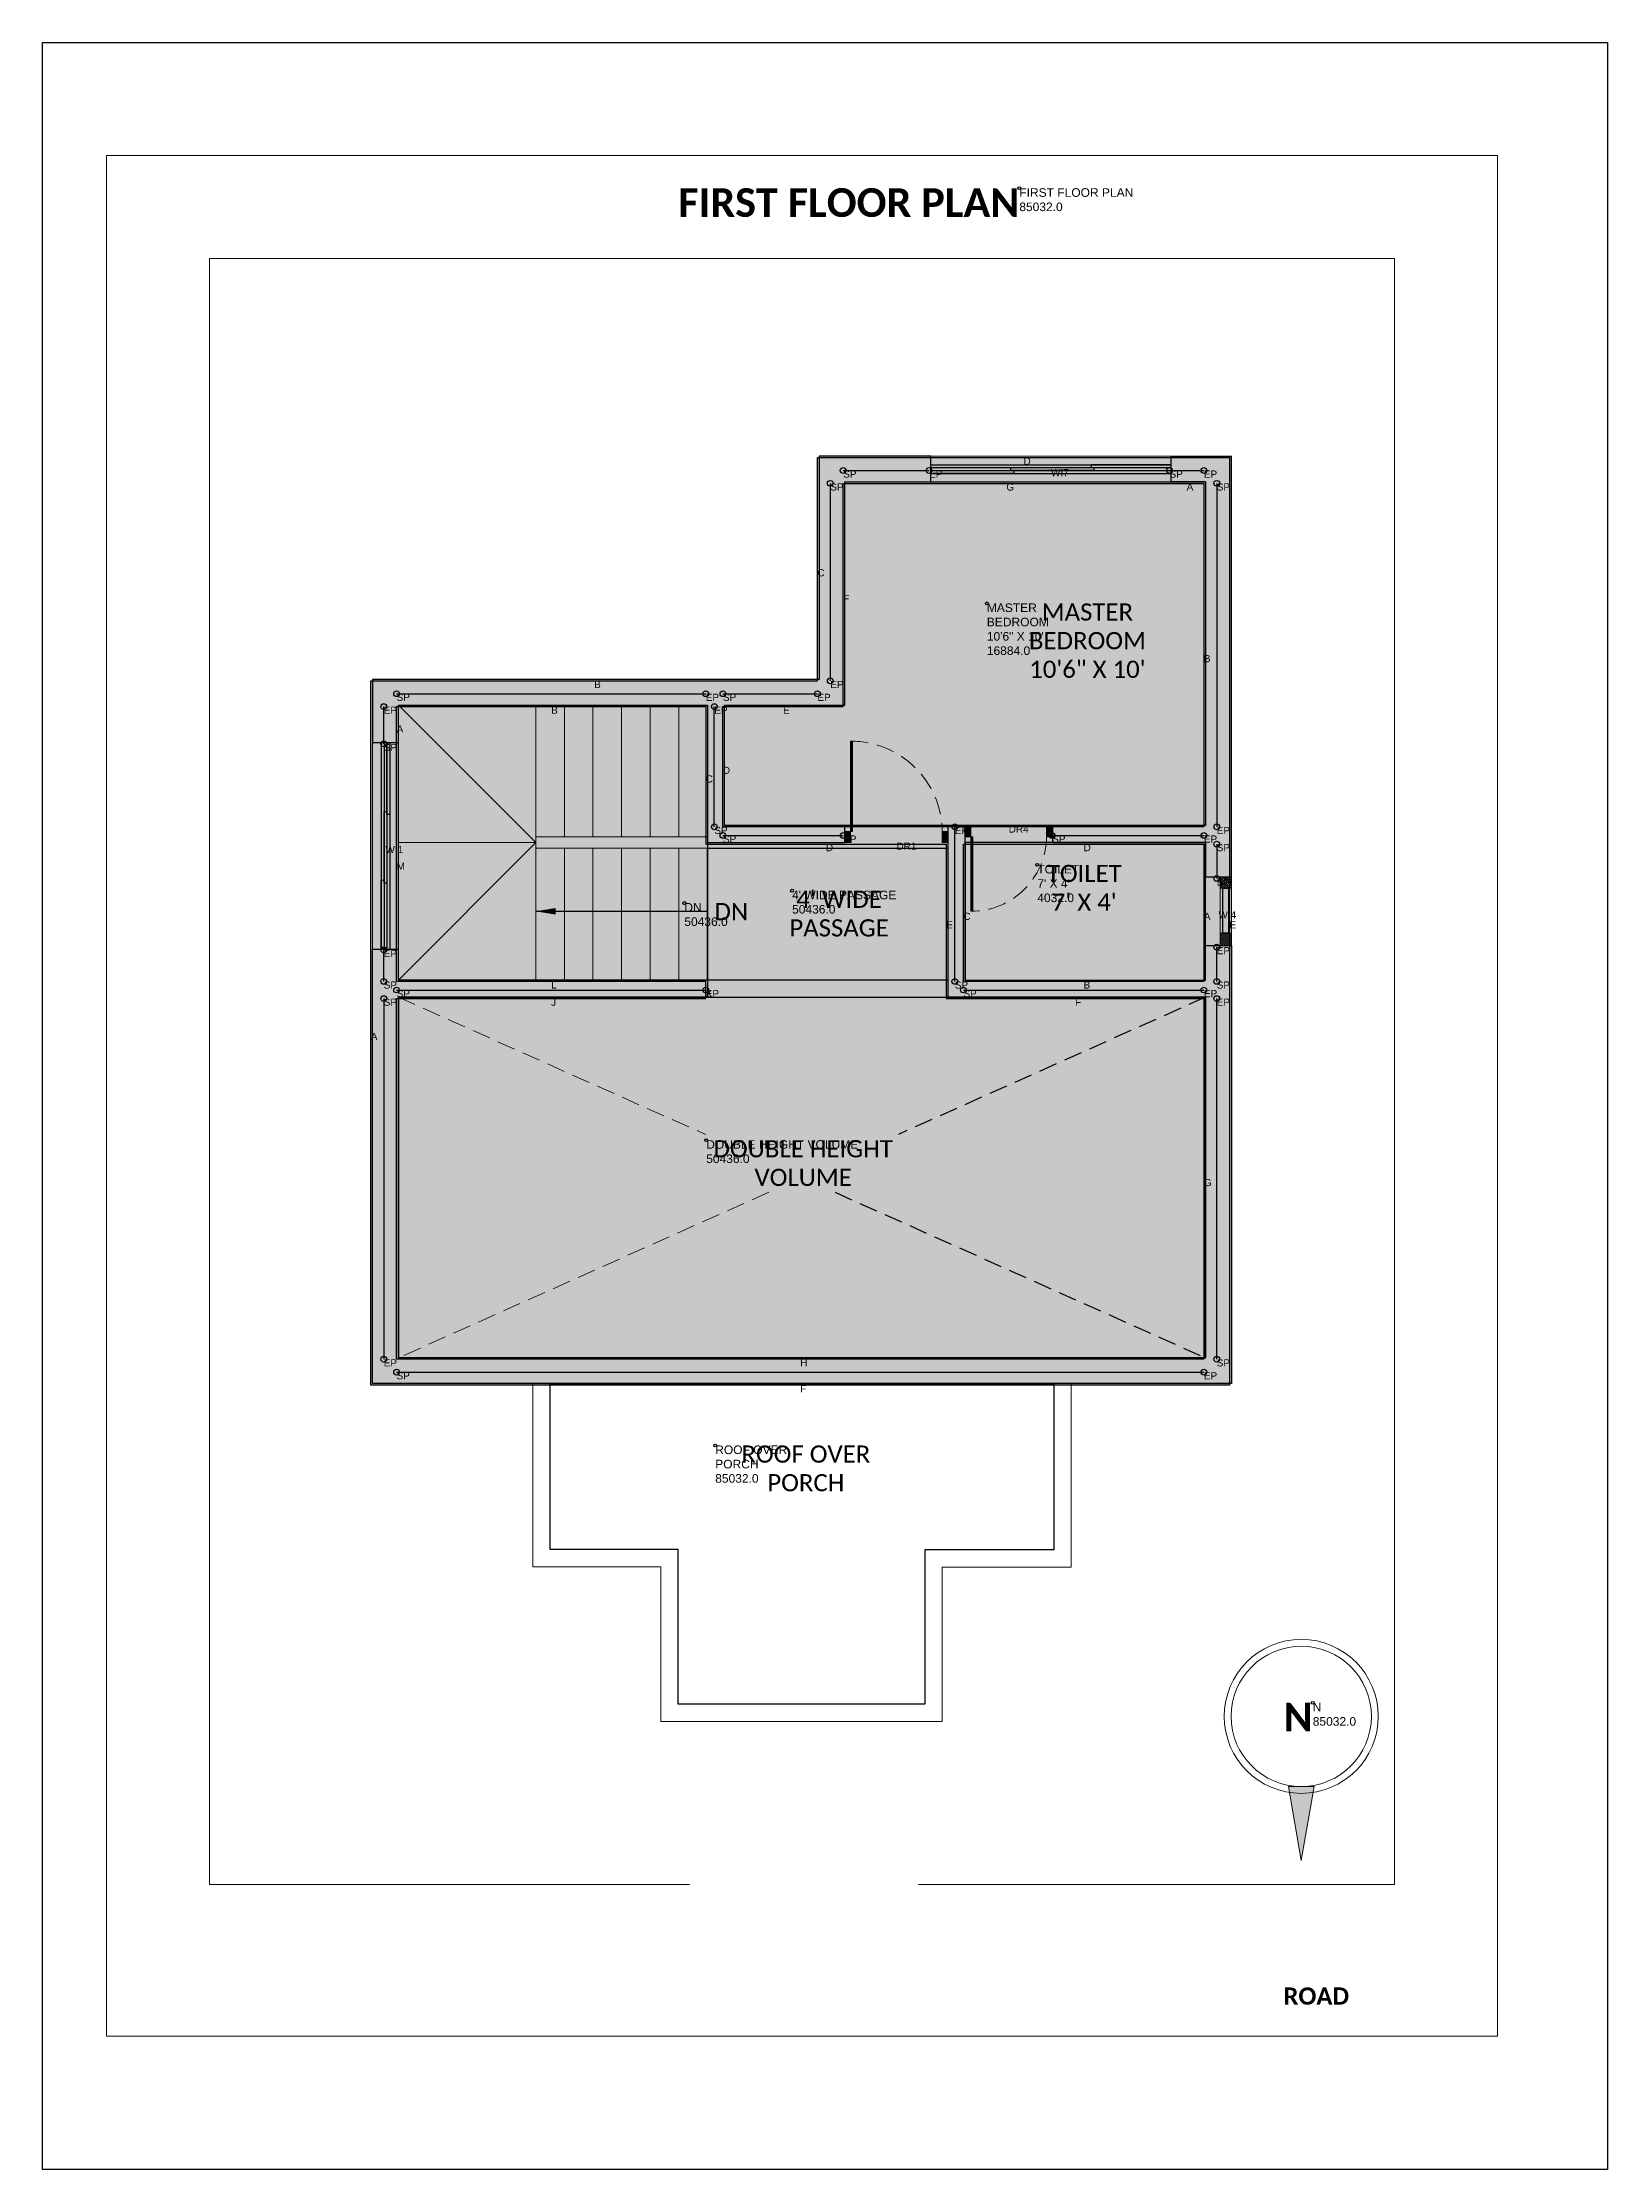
# Model space of a CAD drawing. Header units: inches. Extents: x 240 to 2787, y 201 to 944.
# Drawn here: x 240 to 787, y 201 to 944 of the extents above; entities outside this region: 2.
import ezdxf

# ---------------------------------------------------------------- set-up
doc = ezdxf.new("R2010")
doc.units = ezdxf.units.IN
doc.linetypes.add('HIDDEN', pattern=[9.525, 6.35, -3.175])
doc.linetypes.add('HIDDEN2', pattern=[0.1875, 0.125, -0.0625])
for name, color, linetype, lineweight in [('A-wall_Partheight', 2, 'Continuous', 20), ('A-window frame', 252, 'Continuous', 25), ('A_Door_flush and sliding door', 38, 'Continuous', 20), ('A_Glaze_window and louvers', 141, 'Continuous', 30), ('A_text', 7, 'Continuous', 25), ('DIM PLAN', 8, 'Continuous', 18), ('H_Hatch', 8, 'Continuous', 9), ('L_vegetation_shrubs and groundcover', 3, 'Continuous', 13)]:
    doc.layers.add(name, color=color, linetype=linetype, lineweight=lineweight)
for name, color, linetype in [('A_hatch wall', 253, 'Continuous'), ('CenterLines', 7, 'Continuous'), ('PP-OUTER', 2, 'Continuous'), ('PP-ROOM1', 3, 'Continuous'), ('PP-ROOM2', 3, 'Continuous'), ('PP-ROOM3', 3, 'Continuous'), ('PP-ROOM5', 3, 'Continuous'), ('PP-TOILET', 3, 'Continuous'), ('PP-Wall', 253, 'Continuous')]:
    doc.layers.add(name, color=color, linetype=linetype)
doc.styles.get("Standard").update_dxf_attribs({"font": 'arial.ttf'})
doc.dimstyles.new('ISO-25', dxfattribs={"dimtxt": 2.5, "dimasz": 2.5, "dimexe": 1.25, "dimexo": 0.625, "dimtad": 1, "dimcen": 2.5, "dimadec": 0, "dimazin": 0, "dimtfac": 1, "dimtmove": 0, "dimatfit": 3, "dimarcsym": 0})
pattern_1 = [(45, (0, 0), (-0.08838834765, 0.08838834765), [])]

# ---------------------------------------------------------------- blocks, each defined once
blk = doc.blocks.new('900')
at = {"layer": 'H_Hatch', "linetype": 'Continuous'}
h = blk.add_hatch(dxfattribs=at)
h.set_pattern_fill('ANSI31', color=256)
h.set_pattern_definition(pattern_1)
edge = h.paths.add_edge_path()
edge.add_arc((26496.06, -594.3), 3.35, 354.57841, 366.71085)
edge.add_line((26499.39, -593.91), (26467.9, -593.91))
edge.add_line((26467.9, -593.91), (26467.9, -594.62))
edge.add_line((26467.9, -594.62), (26499.4, -594.62))
h.paths.add_polyline_path([(26467.9, -596.59), (26467.9, -594.62), (26463.97, -594.62), (26463.97, -596.59)])
h.paths.add_polyline_path([(26467.9, -562.56), (26467.9, -560.59), (26463.97, -560.59), (26463.97, -562.56)])
at = {"layer": 'A_Door_flush and sliding door', "linetype": 'Continuous'}
for points in [[(26467.9, -560.59), (26463.97, -560.59), (26463.97, -562.56), (26467.9, -562.56), (26467.9, -560.59)], [(26467.9, -594.62), (26463.97, -594.62), (26463.97, -596.59), (26467.9, -596.59), (26467.9, -594.62)]]:
    blk.add_lwpolyline(points, dxfattribs=at)
blk.add_lwpolyline([(26467.9, -593.91), (26467.9, -594.62), (26499.4, -594.62), (26499.4, -593.91)], close=True, dxfattribs=at)
at = {"layer": 'H_Hatch', "linetype": 'HIDDEN2', "ltscale": 50}
blk.add_arc((26467.42, -594.54), 31.98, 359.8524, 89.12553, dxfattribs=at)
blk = doc.blocks.new('A$C39926DF2')
at = {"layer": 'A_text', "xscale": -1, "rotation": 180}
blk.add_blockref('900', (-26463.97, -560.02), dxfattribs=at)
blk = doc.blocks.new('750 DOOR')
at = {"layer": 'H_Hatch', "linetype": 'Continuous'}
h = blk.add_hatch(dxfattribs=at)
h.set_pattern_fill('ANSI31', color=256)
h.set_pattern_definition(pattern_1)
h.paths.add_polyline_path([(26104.12, -601.92), (26104.12, -599.95), (26100.18, -599.95), (26100.18, -601.92)])
h.paths.add_polyline_path([(26104.12, -602.63), (26129.7, -602.63, 0.005495), (26129.71, -602.06), (26129.71, -601.92), (26104.12, -601.92)])
h.paths.add_polyline_path([(26100.18, -627.98), (26100.18, -629.95), (26104.12, -629.95), (26104.12, -627.98)])
at = {"layer": 'A_Door_flush and sliding door', "linetype": 'Continuous'}
for points in [[(26104.12, -601.92), (26100.18, -601.92), (26100.18, -599.95), (26104.12, -599.95), (26104.12, -601.92)], [(26104.12, -629.95), (26100.18, -629.95), (26100.18, -627.98), (26104.12, -627.98), (26104.12, -629.95)]]:
    blk.add_lwpolyline(points, dxfattribs=at)
blk.add_lwpolyline([(26129.71, -601.92), (26104.12, -601.92), (26104.12, -602.63), (26129.71, -602.63)], close=True, dxfattribs=at)
at = {"layer": 'H_Hatch', "linetype": 'HIDDEN2', "ltscale": 50}
blk.add_arc((26103.71, -601.99), 26, 270.89674, 0.15129, dxfattribs=at)
blk = doc.blocks.new('6 ft window')
at = {"layer": 'A-wall_Partheight', "linetype": 'Continuous'}
blk.add_lwpolyline([(75419, 59830.39), (75419, 59758.39), (75410, 59758.39), (75410, 59830.39)], close=True, dxfattribs=at)
at = {"layer": 'A-window frame', "linetype": 'Continuous'}
for p, q in [((75413, 59758.39), (75413, 59830.39)), ((75414, 59758.39), (75414, 59830.39)), ((75415, 59758.39), (75415, 59830.39)), ((75416, 59758.39), (75416, 59830.39))]:
    blk.add_line(p, q, dxfattribs=at)
at = {"layer": 'A_Glaze_window and louvers', "ltscale": 10}
for points in [[(75415, 59830.39), (75416, 59830.39), (75416, 59806.39), (75415, 59806.39)], [(75414, 59807.39), (75415, 59807.39), (75415, 59782.39), (75414, 59782.39)], [(75413, 59783.39), (75414, 59783.39), (75414, 59758.39), (75413, 59758.39)]]:
    blk.add_lwpolyline(points, close=True, dxfattribs=at)
blk = doc.blocks.new('A$C48944FFE')
at = {"layer": 'H_Hatch', "linetype": 'Continuous', "lineweight": 0, "ltscale": 0.13}
h = blk.add_hatch(dxfattribs=at)
h.set_pattern_fill('ANSI31', color=256, scale=100, angle=90, style=0)
h.set_pattern_definition([(45, (-20503.71083, -7094.74785), (0.345930612, -0.345930612), [])])
h.paths.add_polyline_path([(0, 20.09), (0.01, 24), (3.93, 24), (3.93, 20.09)])
h = blk.add_hatch(dxfattribs=at)
h.set_pattern_fill('ANSI31', color=256, scale=100, angle=90, style=0)
h.set_pattern_definition([(45, (-20503.71083, -7085.79786), (0.345930612, -0.345930612), [])])
h.paths.add_polyline_path([(0, 4.33), (0.01, 0), (3.93, 0), (3.93, 4.33)])
at = {"layer": 'A-wall_Partheight', "linetype": 'Continuous'}
blk.add_lwpolyline([(3.94, 24), (0.01, 24), (0.01, 0), (3.94, 0)], close=True, dxfattribs=at)
at = {"layer": 'A-wall_Partheight'}
for points in [[(0.01, 24), (0.01, 0), (9.01, 0), (9.01, 24)], [(0.01, 20.09), (0.01, 4.33), (3.92, 4.33), (3.92, 20.09)]]:
    blk.add_lwpolyline(points, close=True, dxfattribs=at)
at = {"layer": 'A-window frame', "linetype": 'Continuous', "lineweight": 20, "ltscale": 0.13}
blk.add_lwpolyline([(3.93, 20.09), (3.93, 24), (0.01, 24), (0, 20.09)], close=True, dxfattribs=at)
at = {"layer": 'A-window frame', "linetype": 'Continuous', "lineweight": 18, "ltscale": 0.13}
blk.add_lwpolyline([(3.93, 0), (3.93, 4.33), (0, 4.33), (0.01, 0)], close=True, dxfattribs=at)
at = {"layer": 'A-window frame', "linetype": 'Continuous', "lineweight": 18}
blk.add_lwpolyline([(3.92, 4.33), (0, 4.33), (0.01, 0), (3.93, 0)], close=True, dxfattribs=at)
at = {"layer": 'A_Glaze_window and louvers', "linetype": 'Continuous', "ltscale": 0.13}
blk.add_lwpolyline([(2.95, 4.33), (2.95, 20.09), (0.98, 20.09), (0.98, 4.33)], close=True, dxfattribs=at)
blk = doc.blocks.new('A$C41C6701B')
at = {"layer": 'A-wall_Partheight', "linetype": 'Continuous'}
blk.add_lwpolyline([(9, 84), (9, 0), (0, 0), (0, 84)], close=True, dxfattribs=at)
at = {"layer": 'A-window frame', "linetype": 'Continuous'}
for p, q in [((3, 0), (3, 84)), ((4, 0), (4, 84)), ((5, 0), (5, 84)), ((6, 0), (6, 84))]:
    blk.add_line(p, q, dxfattribs=at)
at = {"layer": 'A_Glaze_window and louvers', "ltscale": 10}
for points in [[(5, 84), (6, 84), (6, 56), (5, 56)], [(5, 57), (4, 57), (4, 28), (5, 28)], [(4, 29), (3, 29), (3, 0), (4, 0)]]:
    blk.add_lwpolyline(points, close=True, dxfattribs=at)

msp = doc.modelspace()

# ---------------------------------------------------------------- hatches: boundary and pattern name
at = {"layer": 'A-wall_Partheight'}
h = msp.add_hatch(color=256, dxfattribs=at)
h.dxf.hatch_style = 1
h.paths.add_polyline_path([(684.49, 334.76), (675.58, 334.76), (678.51, 317.58, 0.027706), (681.48, 317.58)])
h.paths.add_polyline_path([(681.48, 317.58, -0.027706), (678.51, 317.58), (679.97, 308.94)])
at = {"layer": 'A_hatch wall'}
h = msp.add_hatch(color=250, dxfattribs=at)
h.dxf.hatch_style = 1
h.paths.add_polyline_path([(364.61, 610.5), (472.63, 610.5), (472.63, 616.5), (364.61, 616.5), (364.61, 627.33), (355.61, 627.33), (355.61, 475.5), (655.61, 475.5), (655.61, 628.5), (646.61, 628.5), (646.61, 616.5), (562.61, 616.5), (562.61, 631.58), (562.61, 670.5), (556.61, 670.5), (556.61, 664.5), (556.61, 610.5), (646.61, 610.5), (646.61, 484.5), (364.61, 484.5)])
h.paths.add_polyline_path([(655.61, 799.5), (634.61, 799.5), (634.61, 790.5), (646.61, 790.5), (646.61, 670.5), (593.09, 670.5), (593.09, 666.5), (593.09, 664.5), (646.61, 664.5), (646.61, 652.5), (655.61, 652.5)])
h = msp.add_hatch(color=250, dxfattribs=at)
h.dxf.hatch_style = 1
edge = h.paths.add_edge_path()
edge.add_line((472.61, 712.5), (472.61, 664.5))
edge.add_line((472.61, 664.5), (520.61, 664.5))
edge.add_line((520.61, 664.5), (520.61, 670.5))
edge.add_line((520.61, 670.5), (478.61, 670.5))
edge.add_line((478.61, 670.5), (478.61, 712.5))
edge.add_line((478.61, 712.5), (520.61, 712.5))
edge.add_line((520.61, 712.5), (520.61, 736.4))
edge.add_arc((881.6, 737.08), 360.99, 179.89295, 180.10705, ccw=False)
edge.add_arc((881.6, 738.42), 360.99, 179.89295, 180.10705, ccw=False)
edge.add_line((520.61, 739.1), (520.61, 790.5))
edge.add_line((520.61, 790.5), (550.61, 790.5))
edge.add_line((550.61, 790.5), (550.61, 799.5))
edge.add_line((550.61, 799.5), (511.61, 799.5))
edge.add_line((511.61, 799.5), (511.61, 721.5))
edge.add_line((511.61, 721.5), (355.61, 721.5))
edge.add_line((355.61, 721.5), (355.61, 699.33))
edge.add_line((355.61, 699.33), (364.61, 699.33))
edge.add_line((364.61, 699.33), (364.61, 712.5))
edge.add_line((364.61, 712.5), (472.61, 712.5))
at = {"layer": 'PP-ROOM HATCH 0'}
msp.add_hatch(color=2, dxfattribs=at).paths.add_polyline_path([(364, 699), (364, 712), (472, 712), (472, 664), (556, 664), (556, 610), (646, 610), (646, 484), (364, 484), (364, 610), (472, 610), (472, 616), (364, 616), (364, 699)])
at = {"layer": 'PP-ROOM HATCH 1'}
msp.add_hatch(color=2, dxfattribs=at).paths.add_polyline_path([(634, 790), (646, 790), (646, 670), (478, 670), (478, 712), (520, 712), (520, 790), (634, 790)])
at = {"layer": 'PP-ROOM HATCH 2'}
msp.add_hatch(color=2, dxfattribs=at).paths.add_polyline_path([(364, 699), (364, 712), (472, 712), (472, 664), (556, 664), (556, 610), (646, 610), (646, 484), (364, 484), (364, 610), (472, 610), (472, 616), (364, 616), (364, 699)])
at = {"layer": 'PP-ROOM HATCH 3'}
msp.add_hatch(color=2, dxfattribs=at).paths.add_polyline_path([(364, 699), (364, 712), (472, 712), (472, 664), (556, 664), (556, 610), (646, 610), (646, 484), (364, 484), (364, 610), (472, 610), (472, 616), (364, 616), (364, 699)])
at = {"layer": 'PP-ROOM HATCH 4'}
msp.add_hatch(color=2, dxfattribs=at).paths.add_polyline_path([(646, 664), (646, 616), (562, 616), (562, 664), (646, 664)])
at = {"layer": 'PP-ROOM HATCH 5'}
msp.add_hatch(color=2, dxfattribs=at).paths.add_polyline_path([(355, 475), (355, 721), (511, 721), (511, 799), (655, 799), (655, 475), (355, 475)])
at = {"layer": 'PP-ROOM HATCH 6'}
msp.add_hatch(color=2, dxfattribs=at).paths.add_polyline_path([(355, 475), (355, 721), (511, 721), (511, 799), (655, 799), (655, 475), (355, 475)])
at = {"layer": 'PP-ROOM HATCH 7'}
msp.add_hatch(color=2, dxfattribs=at).paths.add_polyline_path([(355, 475), (355, 721), (511, 721), (511, 799), (655, 799), (655, 475), (355, 475)])
at = {"layer": 'PP-ROOM HATCH 8'}
msp.add_hatch(color=2, dxfattribs=at).paths.add_polyline_path([(355, 475), (355, 721), (511, 721), (511, 799), (655, 799), (655, 475), (355, 475)])

# ---------------------------------------------------------------- linework, layer by layer
at = {"layer": 'A-wall_Partheight', "ltscale": 10}
for p, q in [((422.61, 666.5), (422.61, 712.5)), ((432.61, 666.5), (432.61, 712.5)), ((442.61, 666.5), (442.61, 712.5)), ((452.61, 666.5), (452.61, 712.5)), ((462.61, 666.5), (462.61, 712.5)), ((412.61, 616.5), (412.61, 662.5)), ((422.61, 616.5), (422.61, 662.5)), ((432.61, 616.5), (432.61, 662.5)), ((442.61, 616.5), (442.61, 662.5)), ((452.61, 616.5), (452.61, 662.5)), ((462.61, 616.5), (462.61, 662.5)), ((472.61, 662.5), (472.61, 666.5)), ((472.61, 616.5), (472.61, 662.5)), ((472.61, 616.5), (556.61, 616.5)), ((472.66, 610.5), (556.61, 610.5))]:
    msp.add_line(p, q, dxfattribs=at)
at = {"layer": 'A-wall_Partheight'}
for p, q in [((684.49, 334.76), (675.58, 334.76)), ((675.58, 334.76), (679.97, 308.94)), ((679.97, 308.94), (684.49, 334.76))]:
    msp.add_line(p, q, dxfattribs=at)
at = {"layer": 'A-wall_Partheight', "ltscale": 10}
for points in [[(412.61, 664.5), (364.61, 712.5)], [(412.61, 712.5), (412.61, 662.5)], [(412.61, 664.5), (364.61, 616.5)], [(412.61, 664.5), (364.61, 664.5)], [(472.61, 666.5), (412.61, 666.5)], [(472.61, 662.5), (412.61, 662.5)], [(411.61, 475.5), (411.61, 411.5), (456.35, 411.5), (456.35, 357.5), (554.59, 357.5), (554.59, 411.4), (599.61, 411.4), (599.61, 475.5)], [(417.61, 475.5), (417.61, 417.5), (462.35, 417.5), (462.35, 363.5), (548.59, 363.5), (548.59, 417.4), (593.61, 417.4), (593.61, 475.5)]]:
    msp.add_lwpolyline(points, dxfattribs=at)
at = {"layer": 'A-wall_Partheight'}
for radius in [26.9, 24.5]:
    msp.add_circle((680.04, 359.26), radius, dxfattribs=at)
at = {"layer": 'A_hatch wall', "linetype": 'HIDDEN'}
for points in [[(646.61, 610.5), (539.29, 562.55)], [(517.16, 542.34), (646.61, 484.5)]]:
    msp.add_lwpolyline(points, dxfattribs=at)
at = {"layer": 'CenterLines'}
for p, q in [((515.5, 790), (515.5, 721)), ((520, 794.5), (550, 794.5)), ((634, 794.5), (646, 794.5)), ((650.5, 790), (650.5, 670)), ((364, 716.5), (472, 716.5)), ((478, 716.5), (511, 716.5)), ((359.5, 699), (359.5, 712)), ((475, 670), (475, 712)), ((559, 616), (559, 670)), ((478, 667), (520, 667)), ((593, 667), (646, 667)), ((650.5, 664), (650.5, 652)), ((359.5, 616), (359.5, 627)), ((650.5, 616), (650.5, 628)), ((359.5, 610), (359.5, 484)), ((364, 613), (472, 613)), ((562, 613), (646, 613)), ((650.5, 484), (650.5, 610)), ((364, 479.5), (646, 479.5))]:
    msp.add_line(p, q, dxfattribs=at)
at = {"layer": 'debug', "color": 2}
for centre in [(520, 794.5), (550, 794.5), (634, 794.5), (646, 794.5), (515.5, 790), (650.5, 790), (515.5, 721), (364, 716.5), (472, 716.5), (478, 716.5), (511, 716.5), (359.5, 712), (475, 712), (359.5, 699), (475, 670), (559, 670), (650.5, 670), (478, 667), (520, 667), (593, 667), (646, 667), (650.5, 664), (650.5, 652), (359.5, 627), (650.5, 628), (359.5, 616), (559, 616), (650.5, 616), (359.5, 610), (364, 613), (472, 613), (562, 613), (646, 613), (650.5, 610), (359.5, 484), (650.5, 484), (364, 479.5), (646, 479.5)]:
    msp.add_circle(centre, 1, dxfattribs=at)
at = {"layer": 'DIM PLAN'}
msp.add_lwpolyline([(546.3, 300.51), (712.61, 300.51), (712.61, 868.5), (298.61, 868.5), (298.61, 300.51), (466.3, 300.51)], dxfattribs=at)
at = {"layer": 'H_Hatch', "linetype": 'HIDDEN'}
for points in [[(364.61, 610.5), (471.93, 562.55)], [(494.06, 542.34), (364.61, 484.5)]]:
    msp.add_lwpolyline(points, dxfattribs=at)
at = {"layer": 'L_vegetation_shrubs and groundcover', "ltscale": 10}
msp.add_lwpolyline([(262.61, 247.51), (748.61, 247.51), (748.61, 904.5), (262.61, 904.5)], close=True, dxfattribs=at)
at = {"layer": 'PP ROOM-AREA', "color": 4}
for centre in [(581.54, 893.1), (570.2, 748.06), (587.82, 656.72), (502.16, 647.71), (464.52, 643.39), (472.17, 560.55), (475.31, 453.89), (684.05, 364), (2772.08, 258.5)]:
    msp.add_circle(centre, 0.5, dxfattribs=at)
at = {"layer": 'PP-OUTER'}
msp.add_lwpolyline([(240.32, 943.99), (787, 943.99), (787, 200.98), (240.32, 200.98)], close=True, dxfattribs=at)
at = {"layer": 'PP-ROOM BOUNDRY 0'}
msp.add_lwpolyline([(364, 699), (364, 712), (472, 712), (472, 664), (556, 664), (556, 610), (646, 610), (646, 484), (364, 484), (364, 610), (472, 610), (472, 616), (364, 616), (364, 699)], dxfattribs=at)
at = {"layer": 'PP-ROOM BOUNDRY 1'}
msp.add_lwpolyline([(634, 790), (646, 790), (646, 670), (478, 670), (478, 712), (520, 712), (520, 790), (634, 790)], dxfattribs=at)
at = {"layer": 'PP-ROOM BOUNDRY 2'}
msp.add_lwpolyline([(364, 699), (364, 712), (472, 712), (472, 664), (556, 664), (556, 610), (646, 610), (646, 484), (364, 484), (364, 610), (472, 610), (472, 616), (364, 616), (364, 699)], dxfattribs=at)
at = {"layer": 'PP-ROOM BOUNDRY 3'}
msp.add_lwpolyline([(364, 699), (364, 712), (472, 712), (472, 664), (556, 664), (556, 610), (646, 610), (646, 484), (364, 484), (364, 610), (472, 610), (472, 616), (364, 616), (364, 699)], dxfattribs=at)
at = {"layer": 'PP-ROOM BOUNDRY 4'}
msp.add_lwpolyline([(646, 664), (646, 616), (562, 616), (562, 664), (646, 664)], dxfattribs=at)
at = {"layer": 'PP-ROOM BOUNDRY 5'}
msp.add_lwpolyline([(355, 475), (355, 721), (511, 721), (511, 799), (655, 799), (655, 475), (355, 475)], dxfattribs=at)
at = {"layer": 'PP-ROOM BOUNDRY 6'}
msp.add_lwpolyline([(355, 475), (355, 721), (511, 721), (511, 799), (655, 799), (655, 475), (355, 475)], dxfattribs=at)
at = {"layer": 'PP-ROOM BOUNDRY 7'}
msp.add_lwpolyline([(355, 475), (355, 721), (511, 721), (511, 799), (655, 799), (655, 475), (355, 475)], dxfattribs=at)
at = {"layer": 'PP-ROOM BOUNDRY 8'}
msp.add_lwpolyline([(355, 475), (355, 721), (511, 721), (511, 799), (655, 799), (655, 475), (355, 475)], dxfattribs=at)
at = {"layer": 'PP-ROOM1'}
msp.add_lwpolyline([(520.61, 790.5), (646.61, 790.5), (646.61, 670.5), (478.61, 670.5), (478.61, 712.5), (520.61, 712.5)], close=True, dxfattribs=at)
at = {"layer": 'PP-ROOM2'}
for points in [[(472.61, 662.5), (556.61, 662.5), (556.61, 616.5), (472.61, 616.5)], [(364.61, 610.5), (646.61, 610.5), (646.61, 484.5), (364.61, 484.5)]]:
    msp.add_lwpolyline(points, close=True, dxfattribs=at)
at = {"layer": 'PP-ROOM3'}
msp.add_lwpolyline([(364.61, 712.5), (472.61, 712.5), (472.61, 616.5), (364.61, 616.5)], close=True, dxfattribs=at)
at = {"layer": 'PP-ROOM5'}
msp.add_lwpolyline([(417.61, 475.5), (593.61, 475.5), (593.61, 417.4), (548.59, 417.4), (548.59, 363.5), (462.35, 363.5), (462.35, 417.5), (417.61, 417.5)], close=True, dxfattribs=at)
at = {"layer": 'PP-TOILET'}
msp.add_lwpolyline([(646.61, 664.5), (562.61, 664.5), (562.61, 616.5), (646.61, 616.5)], close=True, dxfattribs=at)
at = {"layer": 'PP-Wall', "ltscale": 10}
for p, q in [((550.61, 799.5), (511.61, 799.5)), ((511.61, 799.5), (511.61, 721.5)), ((550.61, 790.5), (550.61, 799.5)), ((634.61, 790.5), (634.61, 799.5)), ((634.61, 799.5), (655.61, 799.5)), ((655.61, 652.5), (655.61, 799.5)), ((520.61, 712.5), (520.61, 790.5)), ((520.61, 790.5), (550.61, 790.5)), ((646.61, 790.5), (634.61, 790.5)), ((646.61, 790.5), (646.61, 670.5)), ((511.61, 721.5), (355.61, 721.5)), ((355.61, 721.5), (355.61, 699.33)), ((364.61, 699.33), (364.61, 712.5)), ((364.61, 712.5), (472.61, 712.5)), ((472.61, 712.5), (472.61, 664.5)), ((478.61, 670.5), (478.61, 712.5)), ((478.61, 712.5), (520.61, 712.5)), ((364.61, 699.33), (355.61, 699.33)), ((520.61, 670.5), (478.61, 670.5)), ((520.61, 664.5), (520.61, 670.5)), ((562.61, 670.5), (556.61, 670.5)), ((556.61, 670.5), (556.61, 610.5)), ((562.61, 616.5), (562.61, 670.5)), ((646.61, 670.5), (593.02, 670.5)), ((593.09, 670.5), (593.09, 664.5)), ((472.61, 664.5), (520.61, 664.5)), ((593.09, 664.5), (646.61, 664.5)), ((646.61, 664.5), (646.61, 652.5)), ((646.61, 652.5), (655.61, 652.5)), ((355.61, 475.5), (355.61, 627.33)), ((355.61, 627.33), (364.61, 627.33)), ((364.61, 616.5), (364.61, 627.33)), ((646.61, 616.5), (646.61, 628.5)), ((646.61, 628.5), (655.61, 628.5)), ((655.61, 628.5), (655.61, 475.5)), ((472.61, 616.5), (364.61, 616.5)), ((472.63, 610.5), (364.61, 610.5)), ((364.61, 610.5), (364.61, 484.5)), ((472.63, 616.5), (472.63, 610.5)), ((646.61, 610.5), (556.61, 610.5)), ((562.61, 616.5), (562.61, 616.5)), ((562.61, 616.5), (646.61, 616.5)), ((646.61, 484.5), (646.61, 610.5)), ((364.61, 484.5), (646.61, 484.5)), ((655.61, 475.5), (355.61, 475.5))]:
    msp.add_line(p, q, dxfattribs=at)

# ---------------------------------------------------------------- block references
at = {"layer": 'A_Door_flush and sliding door', "ltscale": 10, "rotation": 90.00000000000006}
msp.add_blockref('A$C39926DF2', (557.18, 664.5), dxfattribs=at)
at = {"layer": 'A_Door_flush and sliding door', "xscale": -1.015999451360294, "yscale": 1.015999451360294, "zscale": 1.015999451360294, "rotation": 89.99999999999994}
msp.add_blockref('750 DOOR', (-46.94, 27188.27), dxfattribs=at)
at = {"layer": 'A_Glaze_window and louvers', "linetype": 'Continuous', "xscale": -1, "rotation": 270.0000000000926}
msp.add_blockref('A$C41C6701B', (550.61, 790.5), dxfattribs=at)
at = {"layer": 'A_Glaze_window and louvers', "linetype": 'Continuous', "rotation": 180}
msp.add_blockref('6 ft window', (75774.61, 60457.72), dxfattribs=at)
at = {"layer": 'A_Glaze_window and louvers', "xscale": -1}
msp.add_blockref('A$C48944FFE', (655.62, 628.5), dxfattribs=at)

# ---------------------------------------------------------------- texts
at = {"layer": 'A_text', "linetype": 'Continuous'}
for s, width, heights, insert, char_height, attachment_point in [('{\\fCalibri|b1|i0|c0|p34;FIRST FLOOR PLAN }', 361.3909, [0], (581.54, 893.1), 10, 3), ('\\pxqc;{\\fCalibri|b0|i0|c0|p34;MASTER\\PBEDROOM\\P10\'6" X 10\'}', 70.264, [40.17], (570.2, 748.06), 6, 1), ("\\pxqc;{\\fCalibri|b0|i0|c0|p34;TOILET\\P7' X 4'}", 32.8255, [0], (587.82, 656.72), 6, 1), ("\\pxqc;{\\fCalibri|b0|i0|c0|p34;4' WIDE PASSAGE}", 32.8255, [0], (502.16, 647.71), 6, 1), ('\\pxqc;{\\fCalibri|b0|i0|c0|p34;DN}', 32.8255, [6.21], (464.52, 643.39), 6, 1), ('\\pxqc;{\\fCalibri|b0|i0|c0|p34;DOUBLE HEIGHT VOLUME}', 67.7141, [0], (472.17, 560.55), 6, 1), ('\\pxqc;{\\fCalibri|b0|i0|c0|p34;ROOF OVER\\PPORCH}', 63.329, [0], (475.31, 453.89), 6, 1), ('{\\fCalibri|b1|i0|c0|p34;N}', 15.4789, [0], (684.05, 364), 10, 3)]:
    msp.add_mtext_dynamic_manual_height_columns(s, width=width, gutter_width=1, heights=heights, dxfattribs=dict(at, insert=insert, char_height=char_height, attachment_point=attachment_point))
at = {"layer": 'A_text', "linetype": 'Continuous', "insert": (2772.08, 258.5), "char_height": 6, "attachment_point": 9, "rotation": 360}
msp.add_mtext_dynamic_manual_height_columns('\\pxqc;{\\fCalibri|b1|i0|c0|p34;ROAD}', width=4173.5521, gutter_width=1, heights=[0], dxfattribs=at)
at = {"layer": 'debug', "char_height": 2.5, "attachment_point": 1}
for s, insert in [('SP', (515.5, 790)), ('SP', (520, 794.5)), ('EP', (550, 794.5)), ('SP', (634, 794.5)), ('EP', (646, 794.5)), ('SP', (650.5, 790)), ('EP', (515.5, 721)), ('SP', (364, 716.5)), ('EP', (472, 716.5)), ('SP', (478, 716.5)), ('EP', (511, 716.5)), ('EP', (359.5, 712)), ('EP', (475, 712)), ('SP', (359.5, 699)), ('SP', (475, 670)), ('EP', (559, 670)), ('EP', (650.5, 670)), ('SP', (478, 667)), ('EP', (520, 667)), ('SP', (593, 667)), ('EP', (646, 667)), ('SP', (650.5, 664)), ('EP', (650.5, 652)), ('EP', (359.5, 627)), ('EP', (650.5, 628)), ('SP', (359.5, 616)), ('SP', (359.5, 610)), ('SP', (364, 613)), ('EP', (472, 613)), ('SP', (559, 616)), ('SP', (562, 613)), ('EP', (646, 613)), ('SP', (650.5, 616)), ('EP', (650.5, 610)), ('EP', (359.5, 484)), ('SP', (650.5, 484)), ('SP', (364, 479.5)), ('EP', (646, 479.5))]:
    msp.add_mtext(s, dxfattribs=dict(at, insert=insert))
at = {"layer": 'PP ROOM-AREA', "char_height": 3, "attachment_point": 1}
for s, insert in [('FIRST FLOOR PLAN \\P85032.0', (581.54, 893.1)), ('MASTER\\PBEDROOM\\P10\'6" X 10\'\\P16884.0', (570.2, 748.06)), ("TOILET\\P7' X 4'\\P4032.0", (587.82, 656.72)), ("4' WIDE PASSAGE\\P50436.0", (502.16, 647.71)), ('DN\\P50436.0', (464.52, 643.39)), ('DOUBLE HEIGHT VOLUME\\P50436.0', (472.17, 560.55)), ('ROOF OVER\\PPORCH\\P85032.0', (475.31, 453.89)), ('N\\P85032.0', (684.05, 364)), ('ROAD\\P85032.0', (2772.08, 258.5))]:
    msp.add_mtext(s, dxfattribs=dict(at, insert=insert))
at = {"layer": 'PP-DOOR LABEL', "char_height": 2.5, "attachment_point": 1}
for s, insert in [('DR4', (577.85, 670.5)), ('DR1', (538.61, 664.5))]:
    msp.add_mtext(s, dxfattribs=dict(at, insert=insert))
at = {"layer": 'PP-ROOM BOUNDRY 0', "char_height": 2.5, "attachment_point": 1}
for s, insert in [('B', (418, 712)), ('A', (364, 705.5)), ('C', (472, 688)), ('D', (514, 664)), ('M', (364, 657.5)), ('E', (556, 637)), ('J', (418, 610)), ('L', (418, 616)), ('K', (472, 613)), ('F', (601, 610)), ('I', (364, 547)), ('G', (646, 547)), ('H', (505, 484))]:
    msp.add_mtext(s, dxfattribs=dict(at, insert=insert))
at = {"layer": 'PP-ROOM BOUNDRY 1', "char_height": 2.5, "attachment_point": 1}
for s, insert in [('G', (577, 790)), ('A', (640, 790)), ('F', (520, 751)), ('B', (646, 730)), ('E', (499, 712)), ('D', (478, 691)), ('C', (562, 670))]:
    msp.add_mtext(s, dxfattribs=dict(at, insert=insert))
at = {"layer": 'PP-ROOM BOUNDRY 2', "char_height": 2.5, "attachment_point": 1}
for s, insert in [('B', (418, 712)), ('A', (364, 705.5)), ('C', (472, 688)), ('D', (514, 664)), ('M', (364, 657.5)), ('E', (556, 637)), ('J', (418, 610)), ('L', (418, 616)), ('K', (472, 613)), ('F', (601, 610)), ('I', (364, 547)), ('G', (646, 547)), ('H', (505, 484))]:
    msp.add_mtext(s, dxfattribs=dict(at, insert=insert))
at = {"layer": 'PP-ROOM BOUNDRY 3', "char_height": 2.5, "attachment_point": 1}
for s, insert in [('B', (418, 712)), ('A', (364, 705.5)), ('C', (472, 688)), ('D', (514, 664)), ('M', (364, 657.5)), ('E', (556, 637)), ('J', (418, 610)), ('L', (418, 616)), ('K', (472, 613)), ('F', (601, 610)), ('I', (364, 547)), ('G', (646, 547)), ('H', (505, 484))]:
    msp.add_mtext(s, dxfattribs=dict(at, insert=insert))
at = {"layer": 'PP-ROOM BOUNDRY 4', "char_height": 2.5, "attachment_point": 1}
for s, insert in [('D', (604, 664)), ('C', (562, 640)), ('A', (646, 640)), ('B', (604, 616))]:
    msp.add_mtext(s, dxfattribs=dict(at, insert=insert))
at = {"layer": 'PP-ROOM BOUNDRY 5', "char_height": 2.5, "attachment_point": 1}
for s, insert in [('D', (583, 799)), ('C', (511, 760)), ('B', (433, 721)), ('E', (655, 637)), ('A', (355, 598)), ('F', (505, 475))]:
    msp.add_mtext(s, dxfattribs=dict(at, insert=insert))
at = {"layer": 'PP-ROOM BOUNDRY 6', "char_height": 2.5, "attachment_point": 1}
for s, insert in [('D', (583, 799)), ('C', (511, 760)), ('B', (433, 721)), ('E', (655, 637)), ('A', (355, 598)), ('F', (505, 475))]:
    msp.add_mtext(s, dxfattribs=dict(at, insert=insert))
at = {"layer": 'PP-ROOM BOUNDRY 7', "char_height": 2.5, "attachment_point": 1}
for s, insert in [('D', (583, 799)), ('C', (511, 760)), ('B', (433, 721)), ('E', (655, 637)), ('A', (355, 598)), ('F', (505, 475))]:
    msp.add_mtext(s, dxfattribs=dict(at, insert=insert))
at = {"layer": 'PP-ROOM BOUNDRY 8', "char_height": 2.5, "attachment_point": 1}
for s, insert in [('D', (583, 799)), ('C', (511, 760)), ('B', (433, 721)), ('E', (655, 637)), ('A', (355, 598)), ('F', (505, 475))]:
    msp.add_mtext(s, dxfattribs=dict(at, insert=insert))
at = {"layer": 'PP-WINDOW LABEL', "char_height": 2.5, "attachment_point": 1}
for s, insert in [('WI7', (592.61, 795)), ('WI1', (360.11, 663.33)), ('WI4', (651.11, 640.5))]:
    msp.add_mtext(s, dxfattribs=dict(at, insert=insert))

# ---------------------------------------------------------------- leaders
at = {"layer": 'A-wall_Partheight'}
msp.add_leader([(412.61, 640.5), (472.61, 640.5)], dimstyle='ISO-25', override={"dimasz": 7, "dimtad": 0}, dxfattribs=at)

doc.saveas('drawing.dxf')
